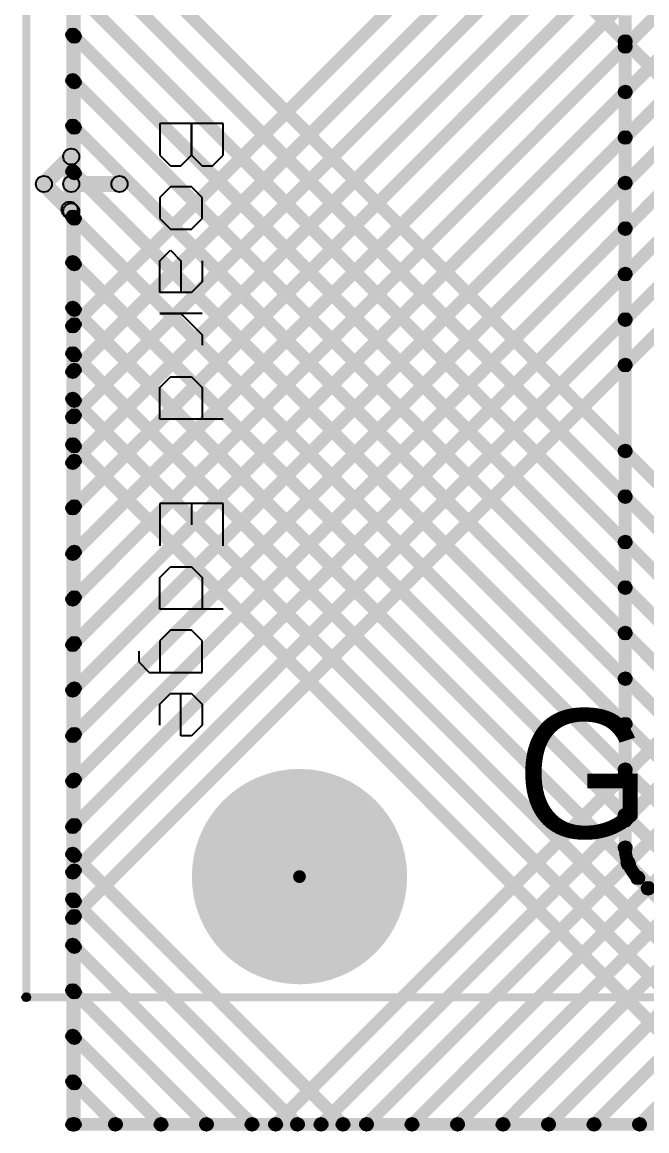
# Model space of a CAD drawing. Header units: millimetres. Extents: x 0.01 to 3.4, y 0.01 to 2.05.
# Drawn here: x 0.007 to 0.395, y 0.032 to 0.721 of the extents above; entities that cross this region are included whole.
import ezdxf

# ---------------------------------------------------------------- set-up
doc = ezdxf.new("R2010")
doc.units = ezdxf.units.MM
doc.header["$MEASUREMENT"] = 0
for name, color, linetype in [('BottomLayer', 5, 'Continuous'), ('BottomSolder', 6, 'Continuous'), ('PadHoleLayer', 156, 'Continuous'), ('TopLayer', 1, 'Continuous'), ('TopOverlay', 2, 'Continuous'), ('TopSolder', 216, 'Continuous')]:
    doc.layers.add(name, color=color, linetype=linetype)

# ---------------------------------------------------------------- blocks, each defined once
blk = doc.blocks.new('0705510040_1')
at = {"layer": 'BottomSolder'}
h = blk.add_hatch(color=6, dxfattribs=at)
edge = h.paths.add_edge_path()
edge.add_arc((0.325, -0.17008), 0.004, 0, 360)
at = {"layer": 'PadHoleLayer'}
h = blk.add_hatch(color=156, dxfattribs=at)
edge = h.paths.add_edge_path()
edge.add_arc((0.325, -0.17008), 0.06693, 0, 360)
at = {"layer": 'TopOverlay'}
for points in [[(0.4025, -0.34), (0.3975, -0.34), (0.3975, 0.114), (0.4025, 0.114)], [(-0.1005, -0.312), (-0.1105, -0.312), (-0.1105, -0.282), (-0.1005, -0.282)], [(-0.10196, -0.32546), (-0.10904, -0.33254), (-0.12604, -0.31554), (-0.11896, -0.30846)], [(-0.1055, -0.307), (-0.1055, -0.317), (-0.1225, -0.317), (-0.1225, -0.307)], [(-0.10196, -0.33254), (-0.10904, -0.32546), (-0.09304, -0.30946), (-0.08596, -0.31654)], [(-0.0885, -0.307), (-0.0885, -0.317), (-0.1055, -0.317), (-0.1055, -0.307)], [(0.4, -0.3375), (0.4, -0.3425), (-0.353, -0.3425), (-0.353, -0.3375)]]:
    blk.add_hatch(color=2, dxfattribs=at).paths.add_polyline_path(points)
h = blk.add_hatch(color=2, dxfattribs=at)
edge = h.paths.add_edge_path()
edge.add_arc((-0.1055, -0.282), 0.005, 0, 360)
h = blk.add_hatch(color=2, dxfattribs=at)
edge = h.paths.add_edge_path()
edge.add_arc((-0.1225, -0.312), 0.005, 0, 360)
h = blk.add_hatch(color=2, dxfattribs=at)
edge = h.paths.add_edge_path()
edge.add_arc((-0.1225, -0.312), 0.005, 0, 360)
h = blk.add_hatch(color=2, dxfattribs=at)
edge = h.paths.add_edge_path()
edge.add_arc((-0.1055, -0.312), 0.005, 0, 360)
h = blk.add_hatch(color=2, dxfattribs=at)
edge = h.paths.add_edge_path()
edge.add_arc((-0.1055, -0.312), 0.005, 0, 360)
h = blk.add_hatch(color=2, dxfattribs=at)
edge = h.paths.add_edge_path()
edge.add_arc((-0.1055, -0.312), 0.005, 0, 360)
h = blk.add_hatch(color=2, dxfattribs=at)
edge = h.paths.add_edge_path()
edge.add_arc((-0.0895, -0.313), 0.005, 0, 360)
h = blk.add_hatch(color=2, dxfattribs=at)
edge = h.paths.add_edge_path()
edge.add_arc((-0.0885, -0.312), 0.005, 0, 360)
h = blk.add_hatch(color=2, dxfattribs=at)
edge = h.paths.add_edge_path()
edge.add_arc((-0.1055, -0.329), 0.005, 0, 360)
h = blk.add_hatch(color=2, dxfattribs=at)
edge = h.paths.add_edge_path()
edge.add_arc((-0.1055, -0.329), 0.005, 0, 360)
h = blk.add_hatch(color=2, dxfattribs=at)
edge = h.paths.add_edge_path()
edge.add_arc((0.4, -0.34), 0.0025, 0, 360)
h = blk.add_hatch(color=2, dxfattribs=at)
edge = h.paths.add_edge_path()
edge.add_arc((0.4, -0.34), 0.0025, 0, 360)
at = {"layer": 'TopSolder'}
h = blk.add_hatch(color=216, dxfattribs=at)
edge = h.paths.add_edge_path()
edge.add_arc((0.325, -0.17008), 0.004, 0, 360)
at = {"layer": 'TopOverlay'}
for p, q in [((-0.143, -0.21752), (-0.143, -0.25688)), ((-0.12332, -0.21752), (-0.143, -0.21752)), ((-0.11676, -0.22408), (-0.12332, -0.21752)), ((0.04067, -0.21752), (0.04067, -0.25688)), ((0.11938, -0.21752), (0.09314, -0.21752)), ((0.09314, -0.21752), (0.09314, -0.25688)), ((0.15874, -0.21752), (0.15874, -0.25688)), ((-0.11676, -0.23064), (-0.11676, -0.22408)), ((-0.12332, -0.2372), (-0.11676, -0.23064)), ((-0.09708, -0.23064), (-0.10364, -0.2372)), ((-0.08396, -0.23064), (-0.09708, -0.23064)), ((-0.0774, -0.2372), (-0.08396, -0.23064)), ((-0.05773, -0.23064), (-0.04461, -0.23064)), ((-0.04461, -0.23064), (-0.03805, -0.2372)), ((-0.02493, -0.23064), (-0.02493, -0.25688)), ((-0.01837, -0.2372), (-0.01181, -0.23064)), ((-0.01181, -0.23064), (-0.00525, -0.23064)), ((0.01443, -0.2372), (0.02099, -0.23064)), ((0.02099, -0.23064), (0.04067, -0.23064)), ((0.1325, -0.2372), (0.13906, -0.23064)), ((0.13906, -0.23064), (0.15874, -0.23064)), ((0.17842, -0.23064), (0.17186, -0.2372)), ((0.1981, -0.23064), (0.17842, -0.23064)), ((0.1981, -0.26344), (0.1981, -0.23064)), ((0.21122, -0.2372), (0.21778, -0.23064)), ((0.21778, -0.23064), (0.2309, -0.23064)), ((0.2309, -0.23064), (0.23745, -0.2372)), ((-0.12332, -0.2372), (-0.143, -0.2372)), ((-0.143, -0.2372), (-0.12332, -0.2372)), ((-0.11676, -0.24376), (-0.12332, -0.2372)), ((-0.10364, -0.2372), (-0.10364, -0.25032)), ((-0.0774, -0.25032), (-0.0774, -0.2372)), ((-0.03805, -0.2372), (-0.03805, -0.25688)), ((-0.02493, -0.24376), (-0.01837, -0.2372)), ((0.01443, -0.25032), (0.01443, -0.2372)), ((0.09314, -0.2372), (0.10626, -0.2372)), ((0.1325, -0.25032), (0.1325, -0.2372)), ((0.17186, -0.2372), (0.17186, -0.25032)), ((0.21122, -0.25032), (0.21122, -0.2372)), ((0.23745, -0.2372), (0.23745, -0.24376)), ((-0.11676, -0.25032), (-0.11676, -0.24376)), ((-0.06429, -0.25032), (-0.05773, -0.24376)), ((-0.05773, -0.24376), (-0.03805, -0.24376)), ((-0.02493, -0.25688), (-0.02493, -0.24376)), ((0.23745, -0.24376), (0.21122, -0.24376)), ((-0.12332, -0.25688), (-0.11676, -0.25032)), ((-0.10364, -0.25032), (-0.09708, -0.25688)), ((-0.08396, -0.25688), (-0.0774, -0.25032)), ((-0.05773, -0.25688), (-0.06429, -0.25032)), ((0.02099, -0.25688), (0.01443, -0.25032)), ((0.13906, -0.25688), (0.1325, -0.25032)), ((0.17186, -0.25032), (0.17842, -0.25688)), ((0.21778, -0.25688), (0.21122, -0.25032)), ((-0.143, -0.25688), (-0.12332, -0.25688)), ((-0.09708, -0.25688), (-0.08396, -0.25688)), ((-0.03805, -0.25688), (-0.05773, -0.25688)), ((0.04067, -0.25688), (0.02099, -0.25688)), ((0.09314, -0.25688), (0.11938, -0.25688)), ((0.15874, -0.25688), (0.13906, -0.25688)), ((0.17842, -0.25688), (0.1981, -0.25688)), ((0.2309, -0.25688), (0.21778, -0.25688)), ((0.19154, -0.27), (0.1981, -0.26344)), ((0.18498, -0.27), (0.19154, -0.27))]:
    blk.add_line(p, q, dxfattribs=at)
for centre, radius in [((-0.1055, -0.282), 0.005), ((-0.1225, -0.312), 0.005), ((-0.1225, -0.312), 0.005), ((-0.1055, -0.312), 0.005), ((-0.1055, -0.312), 0.005), ((-0.1055, -0.312), 0.005), ((-0.0895, -0.313), 0.005), ((-0.0885, -0.312), 0.005), ((-0.1055, -0.329), 0.005), ((-0.1055, -0.329), 0.005), ((0.4, -0.34), 0.0025), ((0.4, -0.34), 0.0025)]:
    blk.add_circle(centre, radius, dxfattribs=at)

msp = doc.modelspace()

# ---------------------------------------------------------------- hatches: boundary and pattern name
at = {"layer": 'BottomLayer'}
for points in [[(0.043, 0.036), (0.035, 0.036), (0.035, 1.965), (0.043, 1.965)], [(0.04183, 0.47372), (0.03617, 0.47938), (0.61962, 1.06283), (0.62528, 1.05717)], [(0.04183, 0.41716), (0.03617, 0.42281), (0.67619, 1.06283), (0.68184, 1.05717)], [(0.04183, 0.44544), (0.03617, 0.4511), (0.6479, 1.06283), (0.65356, 1.05717)], [(0.04183, 0.38887), (0.03617, 0.39453), (0.70447, 1.06283), (0.71013, 1.05717)], [(0.03617, 1.04872), (0.04183, 1.05438), (0.47195, 0.62426), (0.46629, 0.6186)], [(0.04183, 0.53029), (0.03617, 0.53595), (0.53368, 1.03346), (0.53934, 1.0278)], [(0.04183, 0.50201), (0.03617, 0.50767), (0.56196, 1.03346), (0.56762, 1.0278)], [(0.04183, 0.36059), (0.03617, 0.36624), (0.70206, 1.03213), (0.70771, 1.02647)], [(0.03617, 0.79416), (0.04183, 0.79982), (0.47449, 0.36716), (0.46883, 0.36151)], [(0.04183, 0.3323), (0.03617, 0.33796), (0.47603, 0.77781), (0.48168, 0.77216)], [(0.03617, 0.76588), (0.04183, 0.77154), (0.46865, 0.34472), (0.46299, 0.33906)], [(0.03617, 0.7376), (0.04183, 0.74325), (0.47888, 0.3062), (0.47322, 0.30054)], [(0.04183, 0.30402), (0.03617, 0.30968), (0.4633, 0.7368), (0.46896, 0.73115)], [(0.04183, 0.27573), (0.03617, 0.28139), (0.47041, 0.71563), (0.47607, 0.70997)], [(0.03617, 0.70931), (0.04183, 0.71497), (0.45862, 0.29818), (0.45296, 0.29252)], [(0.04183, 0.24745), (0.03617, 0.25311), (0.48368, 0.70061), (0.48933, 0.69496)], [(0.03617, 0.68103), (0.04183, 0.68668), (0.45862, 0.2699), (0.45296, 0.26424)], [(0.03617, 0.65274), (0.04183, 0.6584), (0.45862, 0.24161), (0.45296, 0.23595)], [(0.04183, 0.21917), (0.03617, 0.22482), (0.46384, 0.65249), (0.4695, 0.64684)], [(0.03617, 0.62446), (0.04183, 0.63011), (0.45862, 0.21333), (0.45296, 0.20767)], [(0.04183, 0.19088), (0.03617, 0.19654), (0.46567, 0.62604), (0.47133, 0.62038)], [(0.04183, 0.1626), (0.03617, 0.16825), (0.4759, 0.60799), (0.48156, 0.60233)], [(0.03617, 0.59617), (0.04183, 0.60183), (0.45862, 0.18504), (0.45296, 0.17939)], [(0.03617, 0.56789), (0.04183, 0.57355), (0.55134, 0.06404), (0.54568, 0.05838)], [(0.03617, 0.53961), (0.04183, 0.54526), (0.54826, 0.03883), (0.54261, 0.03317)], [(0.03617, 0.51132), (0.04183, 0.51698), (0.51998, 0.03883), (0.51432, 0.03317)], [(0.03617, 0.48304), (0.04183, 0.48869), (0.49169, 0.03883), (0.48604, 0.03317)], [(0.03617, 0.45475), (0.04183, 0.46041), (0.46341, 0.03883), (0.45775, 0.03317)], [(0.16696, 0.03317), (0.1613, 0.03883), (0.46301, 0.34053), (0.46867, 0.33488)], [(0.19525, 0.03317), (0.18959, 0.03883), (0.45296, 0.3022), (0.45862, 0.29654)], [(0.22353, 0.03317), (0.21787, 0.03883), (0.45296, 0.27391), (0.45862, 0.26826)], [(0.25181, 0.03317), (0.24616, 0.03883), (0.45296, 0.24563), (0.45862, 0.23997)], [(0.2801, 0.03317), (0.27444, 0.03883), (0.45296, 0.21735), (0.45862, 0.21169)], [(0.03617, 0.20019), (0.04183, 0.20585), (0.20885, 0.03883), (0.20319, 0.03317)], [(0.30838, 0.03317), (0.30273, 0.03883), (0.45296, 0.18906), (0.45862, 0.1834)], [(0.33667, 0.03317), (0.33101, 0.03883), (0.47164, 0.17946), (0.4773, 0.1738)], [(0.03617, 0.17191), (0.04183, 0.17757), (0.18057, 0.03883), (0.17491, 0.03317)], [(0.36495, 0.03317), (0.35929, 0.03883), (0.48621, 0.16574), (0.49186, 0.16008)], [(0.03617, 0.14363), (0.04183, 0.14928), (0.15228, 0.03883), (0.14662, 0.03317)], [(0.39324, 0.03317), (0.38758, 0.03883), (0.4983, 0.14955), (0.50395, 0.14389)], [(0.03617, 0.11534), (0.04183, 0.121), (0.124, 0.03883), (0.11834, 0.03317)], [(0.03617, 0.08706), (0.04183, 0.09271), (0.09571, 0.03883), (0.09006, 0.03317)], [(0.03617, 0.05877), (0.04183, 0.06443), (0.06743, 0.03883), (0.06177, 0.03317)], [(0.039, 0.032), (0.039, 0.04), (0.5569, 0.04), (0.5569, 0.032)]]:
    msp.add_hatch(color=5, dxfattribs=at).paths.add_polyline_path(points)
h = msp.add_hatch(color=5, dxfattribs=at)
edge = h.paths.add_edge_path()
edge.add_arc((0.039, 0.71214), 0.004, 0, 360)
h = msp.add_hatch(color=5, dxfattribs=at)
edge = h.paths.add_edge_path()
edge.add_arc((0.039, 0.68386), 0.004, 0, 360)
h = msp.add_hatch(color=5, dxfattribs=at)
edge = h.paths.add_edge_path()
edge.add_arc((0.039, 0.65557), 0.004, 0, 360)
h = msp.add_hatch(color=5, dxfattribs=at)
edge = h.paths.add_edge_path()
edge.add_arc((0.039, 0.62729), 0.004, 0, 360)
h = msp.add_hatch(color=5, dxfattribs=at)
edge = h.paths.add_edge_path()
edge.add_arc((0.039, 0.599), 0.004, 0, 360)
h = msp.add_hatch(color=5, dxfattribs=at)
edge = h.paths.add_edge_path()
edge.add_arc((0.039, 0.57072), 0.004, 0, 360)
h = msp.add_hatch(color=5, dxfattribs=at)
edge = h.paths.add_edge_path()
edge.add_arc((0.039, 0.54243), 0.004, 0, 360)
h = msp.add_hatch(color=5, dxfattribs=at)
edge = h.paths.add_edge_path()
edge.add_arc((0.039, 0.53312), 0.004, 0, 360)
h = msp.add_hatch(color=5, dxfattribs=at)
edge = h.paths.add_edge_path()
edge.add_arc((0.039, 0.51415), 0.004, 0, 360)
h = msp.add_hatch(color=5, dxfattribs=at)
edge = h.paths.add_edge_path()
edge.add_arc((0.039, 0.50484), 0.004, 0, 360)
h = msp.add_hatch(color=5, dxfattribs=at)
edge = h.paths.add_edge_path()
edge.add_arc((0.039, 0.48587), 0.004, 0, 360)
h = msp.add_hatch(color=5, dxfattribs=at)
edge = h.paths.add_edge_path()
edge.add_arc((0.039, 0.47655), 0.004, 0, 360)
h = msp.add_hatch(color=5, dxfattribs=at)
edge = h.paths.add_edge_path()
edge.add_arc((0.039, 0.45758), 0.004, 0, 360)
h = msp.add_hatch(color=5, dxfattribs=at)
edge = h.paths.add_edge_path()
edge.add_arc((0.039, 0.44827), 0.004, 0, 360)
h = msp.add_hatch(color=5, dxfattribs=at)
edge = h.paths.add_edge_path()
edge.add_arc((0.039, 0.41998), 0.004, 0, 360)
h = msp.add_hatch(color=5, dxfattribs=at)
edge = h.paths.add_edge_path()
edge.add_arc((0.039, 0.3917), 0.004, 0, 360)
h = msp.add_hatch(color=5, dxfattribs=at)
edge = h.paths.add_edge_path()
edge.add_arc((0.039, 0.36342), 0.004, 0, 360)
h = msp.add_hatch(color=5, dxfattribs=at)
edge = h.paths.add_edge_path()
edge.add_arc((0.039, 0.33513), 0.004, 0, 360)
h = msp.add_hatch(color=5, dxfattribs=at)
edge = h.paths.add_edge_path()
edge.add_arc((0.039, 0.30685), 0.004, 0, 360)
h = msp.add_hatch(color=5, dxfattribs=at)
edge = h.paths.add_edge_path()
edge.add_arc((0.039, 0.27856), 0.004, 0, 360)
h = msp.add_hatch(color=5, dxfattribs=at)
edge = h.paths.add_edge_path()
edge.add_arc((0.039, 0.25028), 0.004, 0, 360)
h = msp.add_hatch(color=5, dxfattribs=at)
edge = h.paths.add_edge_path()
edge.add_arc((0.039, 0.22199), 0.004, 0, 360)
h = msp.add_hatch(color=5, dxfattribs=at)
edge = h.paths.add_edge_path()
edge.add_arc((0.039, 0.20302), 0.004, 0, 360)
h = msp.add_hatch(color=5, dxfattribs=at)
edge = h.paths.add_edge_path()
edge.add_arc((0.039, 0.19371), 0.004, 0, 360)
h = msp.add_hatch(color=5, dxfattribs=at)
edge = h.paths.add_edge_path()
edge.add_arc((0.039, 0.17474), 0.004, 0, 360)
h = msp.add_hatch(color=5, dxfattribs=at)
edge = h.paths.add_edge_path()
edge.add_arc((0.039, 0.16543), 0.004, 0, 360)
h = msp.add_hatch(color=5, dxfattribs=at)
edge = h.paths.add_edge_path()
edge.add_arc((0.039, 0.14645), 0.004, 0, 360)
h = msp.add_hatch(color=5, dxfattribs=at)
edge = h.paths.add_edge_path()
edge.add_arc((0.039, 0.11817), 0.004, 0, 360)
h = msp.add_hatch(color=5, dxfattribs=at)
edge = h.paths.add_edge_path()
edge.add_arc((0.039, 0.08988), 0.004, 0, 360)
h = msp.add_hatch(color=5, dxfattribs=at)
edge = h.paths.add_edge_path()
edge.add_arc((0.039, 0.0616), 0.004, 0, 360)
h = msp.add_hatch(color=5, dxfattribs=at)
edge = h.paths.add_edge_path()
edge.add_arc((0.039, 0.036), 0.004, 0, 360)
h = msp.add_hatch(color=5, dxfattribs=at)
edge = h.paths.add_edge_path()
edge.add_arc((0.039, 0.036), 0.004, 0, 360)
h = msp.add_hatch(color=5, dxfattribs=at)
edge = h.paths.add_edge_path()
edge.add_arc((0.0646, 0.036), 0.004, 0, 360)
h = msp.add_hatch(color=5, dxfattribs=at)
edge = h.paths.add_edge_path()
edge.add_arc((0.09288, 0.036), 0.004, 0, 360)
h = msp.add_hatch(color=5, dxfattribs=at)
edge = h.paths.add_edge_path()
edge.add_arc((0.12117, 0.036), 0.004, 0, 360)
h = msp.add_hatch(color=5, dxfattribs=at)
edge = h.paths.add_edge_path()
edge.add_arc((0.14945, 0.036), 0.004, 0, 360)
h = msp.add_hatch(color=5, dxfattribs=at)
edge = h.paths.add_edge_path()
edge.add_arc((0.16413, 0.036), 0.004, 0, 360)
h = msp.add_hatch(color=5, dxfattribs=at)
edge = h.paths.add_edge_path()
edge.add_arc((0.17774, 0.036), 0.004, 0, 360)
h = msp.add_hatch(color=5, dxfattribs=at)
edge = h.paths.add_edge_path()
edge.add_arc((0.19242, 0.036), 0.004, 0, 360)
h = msp.add_hatch(color=5, dxfattribs=at)
edge = h.paths.add_edge_path()
edge.add_arc((0.20602, 0.036), 0.004, 0, 360)
h = msp.add_hatch(color=5, dxfattribs=at)
edge = h.paths.add_edge_path()
edge.add_arc((0.2207, 0.036), 0.004, 0, 360)
h = msp.add_hatch(color=5, dxfattribs=at)
edge = h.paths.add_edge_path()
edge.add_arc((0.24899, 0.036), 0.004, 0, 360)
h = msp.add_hatch(color=5, dxfattribs=at)
edge = h.paths.add_edge_path()
edge.add_arc((0.27727, 0.036), 0.004, 0, 360)
h = msp.add_hatch(color=5, dxfattribs=at)
edge = h.paths.add_edge_path()
edge.add_arc((0.30555, 0.036), 0.004, 0, 360)
h = msp.add_hatch(color=5, dxfattribs=at)
edge = h.paths.add_edge_path()
edge.add_arc((0.33384, 0.036), 0.004, 0, 360)
h = msp.add_hatch(color=5, dxfattribs=at)
edge = h.paths.add_edge_path()
edge.add_arc((0.36212, 0.036), 0.004, 0, 360)
h = msp.add_hatch(color=5, dxfattribs=at)
edge = h.paths.add_edge_path()
edge.add_arc((0.39041, 0.036), 0.004, 0, 360)
at = {"layer": 'TopLayer'}
for points in [[(0.04198, 0.036), (0.03398, 0.036), (0.03398, 1.968), (0.04198, 1.968)], [(0.04081, 0.44442), (0.03515, 0.45008), (0.70675, 1.12168), (0.71241, 1.11602)], [(0.04081, 0.47271), (0.03515, 0.47836), (0.67847, 1.12168), (0.68413, 1.11602)], [(0.04081, 0.41614), (0.03515, 0.4218), (0.70038, 1.08702), (0.70603, 1.08136)], [(0.03515, 1.04974), (0.04081, 1.0554), (0.38433, 0.71188), (0.37867, 0.70622)], [(0.04081, 0.52928), (0.03515, 0.53493), (0.53368, 1.03346), (0.53934, 1.0278)], [(0.04081, 0.50099), (0.03515, 0.50665), (0.56196, 1.03346), (0.56762, 1.0278)], [(0.03515, 0.79518), (0.04081, 0.80084), (0.38433, 0.45732), (0.37867, 0.45166)], [(0.03515, 0.7669), (0.04081, 0.77255), (0.38433, 0.42904), (0.37867, 0.42338)], [(0.03515, 0.73861), (0.04081, 0.74427), (0.38433, 0.40075), (0.37867, 0.3951)], [(0.04081, 0.38785), (0.03515, 0.39351), (0.38127, 0.73963), (0.38693, 0.73397)], [(0.3855, 0.208), (0.3775, 0.208), (0.3775, 0.72536), (0.3855, 0.72536)], [(0.03515, 0.71033), (0.04081, 0.71599), (0.38433, 0.37247), (0.37867, 0.36681)], [(0.04081, 0.35957), (0.03515, 0.36523), (0.37867, 0.70874), (0.38433, 0.70309)], [(0.03515, 0.68204), (0.04081, 0.6877), (0.38433, 0.34418), (0.37867, 0.33853)], [(0.04081, 0.33129), (0.03515, 0.33694), (0.37867, 0.68046), (0.38433, 0.6748)], [(0.03515, 0.65376), (0.04081, 0.65942), (0.38433, 0.3159), (0.37867, 0.31024)], [(0.04081, 0.303), (0.03515, 0.30866), (0.37867, 0.65218), (0.38433, 0.64652)], [(0.03515, 0.62548), (0.04081, 0.63113), (0.38433, 0.28761), (0.37867, 0.28196)], [(0.04081, 0.27472), (0.03515, 0.28037), (0.37867, 0.62389), (0.38433, 0.61823)], [(0.03515, 0.59719), (0.04081, 0.60285), (0.38433, 0.25933), (0.37867, 0.25367)], [(0.04081, 0.24643), (0.03515, 0.25209), (0.37867, 0.59561), (0.38433, 0.58995)], [(0.03515, 0.56891), (0.04081, 0.57456), (0.38433, 0.23105), (0.37867, 0.22539)], [(0.04081, 0.21815), (0.03515, 0.2238), (0.37867, 0.56732), (0.38433, 0.56167)], [(0.03515, 0.54062), (0.04081, 0.54628), (0.38631, 0.20078), (0.38065, 0.19513)], [(0.04081, 0.18986), (0.03515, 0.19552), (0.37867, 0.53904), (0.38433, 0.53338)], [(0.03515, 0.51234), (0.04081, 0.518), (0.51998, 0.03883), (0.51432, 0.03317)], [(0.04081, 0.16158), (0.03515, 0.16724), (0.37867, 0.51075), (0.38433, 0.5051)], [(0.03515, 0.48405), (0.04081, 0.48971), (0.49169, 0.03883), (0.48604, 0.03317)], [(0.03515, 0.45577), (0.04081, 0.46143), (0.46341, 0.03883), (0.45775, 0.03317)], [(0.16696, 0.03317), (0.1613, 0.03883), (0.37867, 0.2562), (0.38433, 0.25054)], [(0.19525, 0.03317), (0.18959, 0.03883), (0.37867, 0.22791), (0.38433, 0.22225)], [(0.03515, 0.20121), (0.04081, 0.20687), (0.20885, 0.03883), (0.20319, 0.03317)], [(0.22353, 0.03317), (0.21787, 0.03883), (0.38042, 0.20137), (0.38607, 0.19571)], [(0.38647, 0.1864), (0.39212, 0.19206), (0.42206, 0.16212), (0.4164, 0.15647)], [(0.25181, 0.03317), (0.24616, 0.03883), (0.39293, 0.1856), (0.39858, 0.17994)], [(0.03515, 0.17293), (0.04081, 0.17858), (0.18057, 0.03883), (0.17491, 0.03317)], [(0.2801, 0.03317), (0.27444, 0.03883), (0.40707, 0.17146), (0.41273, 0.1658)], [(0.30838, 0.03317), (0.30273, 0.03883), (0.42183, 0.15793), (0.42749, 0.15228)], [(0.33667, 0.03317), (0.33101, 0.03883), (0.44651, 0.15433), (0.45217, 0.14867)], [(0.36495, 0.03317), (0.35929, 0.03883), (0.47479, 0.15433), (0.48045, 0.14867)], [(0.39324, 0.03317), (0.38758, 0.03883), (0.50308, 0.15433), (0.50874, 0.14867)], [(0.03515, 0.14464), (0.04081, 0.1503), (0.15228, 0.03883), (0.14662, 0.03317)], [(0.03515, 0.11636), (0.04081, 0.12202), (0.124, 0.03883), (0.11834, 0.03317)], [(0.03515, 0.08807), (0.04081, 0.09373), (0.09571, 0.03883), (0.09006, 0.03317)], [(0.03515, 0.05979), (0.04081, 0.06545), (0.06743, 0.03883), (0.06177, 0.03317)], [(0.03798, 0.032), (0.03798, 0.04), (0.5569, 0.04), (0.5569, 0.032)]]:
    msp.add_hatch(color=1, dxfattribs=at).paths.add_polyline_path(points)
h = msp.add_hatch(color=1, dxfattribs=at)
edge = h.paths.add_edge_path()
edge.add_arc((0.03798, 0.71316), 0.004, 0, 360)
h = msp.add_hatch(color=1, dxfattribs=at)
edge = h.paths.add_edge_path()
edge.add_arc((0.3815, 0.70905), 0.004, 0, 360)
h = msp.add_hatch(color=1, dxfattribs=at)
edge = h.paths.add_edge_path()
edge.add_arc((0.3815, 0.70592), 0.004, 0, 360)
h = msp.add_hatch(color=1, dxfattribs=at)
edge = h.paths.add_edge_path()
edge.add_arc((0.03798, 0.68487), 0.004, 0, 360)
h = msp.add_hatch(color=1, dxfattribs=at)
edge = h.paths.add_edge_path()
edge.add_arc((0.3815, 0.67763), 0.004, 0, 360)
h = msp.add_hatch(color=1, dxfattribs=at)
edge = h.paths.add_edge_path()
edge.add_arc((0.03798, 0.65659), 0.004, 0, 360)
h = msp.add_hatch(color=1, dxfattribs=at)
edge = h.paths.add_edge_path()
edge.add_arc((0.3815, 0.64935), 0.004, 0, 360)
h = msp.add_hatch(color=1, dxfattribs=at)
edge = h.paths.add_edge_path()
edge.add_arc((0.03798, 0.6283), 0.004, 0, 360)
h = msp.add_hatch(color=1, dxfattribs=at)
edge = h.paths.add_edge_path()
edge.add_arc((0.3815, 0.62106), 0.004, 0, 360)
h = msp.add_hatch(color=1, dxfattribs=at)
edge = h.paths.add_edge_path()
edge.add_arc((0.03798, 0.60002), 0.004, 0, 360)
h = msp.add_hatch(color=1, dxfattribs=at)
edge = h.paths.add_edge_path()
edge.add_arc((0.3815, 0.59278), 0.004, 0, 360)
h = msp.add_hatch(color=1, dxfattribs=at)
edge = h.paths.add_edge_path()
edge.add_arc((0.03798, 0.57174), 0.004, 0, 360)
h = msp.add_hatch(color=1, dxfattribs=at)
edge = h.paths.add_edge_path()
edge.add_arc((0.3815, 0.56449), 0.004, 0, 360)
h = msp.add_hatch(color=1, dxfattribs=at)
edge = h.paths.add_edge_path()
edge.add_arc((0.03798, 0.54345), 0.004, 0, 360)
h = msp.add_hatch(color=1, dxfattribs=at)
edge = h.paths.add_edge_path()
edge.add_arc((0.3815, 0.53621), 0.004, 0, 360)
h = msp.add_hatch(color=1, dxfattribs=at)
edge = h.paths.add_edge_path()
edge.add_arc((0.03798, 0.5321), 0.004, 0, 360)
h = msp.add_hatch(color=1, dxfattribs=at)
edge = h.paths.add_edge_path()
edge.add_arc((0.03798, 0.51517), 0.004, 0, 360)
h = msp.add_hatch(color=1, dxfattribs=at)
edge = h.paths.add_edge_path()
edge.add_arc((0.3815, 0.50793), 0.004, 0, 360)
h = msp.add_hatch(color=1, dxfattribs=at)
edge = h.paths.add_edge_path()
edge.add_arc((0.03798, 0.50382), 0.004, 0, 360)
h = msp.add_hatch(color=1, dxfattribs=at)
edge = h.paths.add_edge_path()
edge.add_arc((0.03798, 0.48688), 0.004, 0, 360)
h = msp.add_hatch(color=1, dxfattribs=at)
edge = h.paths.add_edge_path()
edge.add_arc((0.03798, 0.47554), 0.004, 0, 360)
h = msp.add_hatch(color=1, dxfattribs=at)
edge = h.paths.add_edge_path()
edge.add_arc((0.03798, 0.4586), 0.004, 0, 360)
h = msp.add_hatch(color=1, dxfattribs=at)
edge = h.paths.add_edge_path()
edge.add_arc((0.3815, 0.45449), 0.004, 0, 360)
h = msp.add_hatch(color=1, dxfattribs=at)
edge = h.paths.add_edge_path()
edge.add_arc((0.03798, 0.44725), 0.004, 0, 360)
h = msp.add_hatch(color=1, dxfattribs=at)
edge = h.paths.add_edge_path()
edge.add_arc((0.3815, 0.42621), 0.004, 0, 360)
h = msp.add_hatch(color=1, dxfattribs=at)
edge = h.paths.add_edge_path()
edge.add_arc((0.03798, 0.41897), 0.004, 0, 360)
h = msp.add_hatch(color=1, dxfattribs=at)
edge = h.paths.add_edge_path()
edge.add_arc((0.3815, 0.39792), 0.004, 0, 360)
h = msp.add_hatch(color=1, dxfattribs=at)
edge = h.paths.add_edge_path()
edge.add_arc((0.03798, 0.39068), 0.004, 0, 360)
h = msp.add_hatch(color=1, dxfattribs=at)
edge = h.paths.add_edge_path()
edge.add_arc((0.3815, 0.36964), 0.004, 0, 360)
h = msp.add_hatch(color=1, dxfattribs=at)
edge = h.paths.add_edge_path()
edge.add_arc((0.03798, 0.3624), 0.004, 0, 360)
h = msp.add_hatch(color=1, dxfattribs=at)
edge = h.paths.add_edge_path()
edge.add_arc((0.3815, 0.34135), 0.004, 0, 360)
h = msp.add_hatch(color=1, dxfattribs=at)
edge = h.paths.add_edge_path()
edge.add_arc((0.03798, 0.33411), 0.004, 0, 360)
h = msp.add_hatch(color=1, dxfattribs=at)
edge = h.paths.add_edge_path()
edge.add_arc((0.3815, 0.31307), 0.004, 0, 360)
h = msp.add_hatch(color=1, dxfattribs=at)
edge = h.paths.add_edge_path()
edge.add_arc((0.03798, 0.30583), 0.004, 0, 360)
h = msp.add_hatch(color=1, dxfattribs=at)
edge = h.paths.add_edge_path()
edge.add_arc((0.3815, 0.28479), 0.004, 0, 360)
h = msp.add_hatch(color=1, dxfattribs=at)
edge = h.paths.add_edge_path()
edge.add_arc((0.03798, 0.27755), 0.004, 0, 360)
h = msp.add_hatch(color=1, dxfattribs=at)
edge = h.paths.add_edge_path()
edge.add_arc((0.3815, 0.2565), 0.004, 0, 360)
h = msp.add_hatch(color=1, dxfattribs=at)
edge = h.paths.add_edge_path()
edge.add_arc((0.3815, 0.25337), 0.004, 0, 360)
h = msp.add_hatch(color=1, dxfattribs=at)
edge = h.paths.add_edge_path()
edge.add_arc((0.03798, 0.24926), 0.004, 0, 360)
h = msp.add_hatch(color=1, dxfattribs=at)
edge = h.paths.add_edge_path()
edge.add_arc((0.3815, 0.22822), 0.004, 0, 360)
h = msp.add_hatch(color=1, dxfattribs=at)
edge = h.paths.add_edge_path()
edge.add_arc((0.3815, 0.22508), 0.004, 0, 360)
h = msp.add_hatch(color=1, dxfattribs=at)
edge = h.paths.add_edge_path()
edge.add_arc((0.03798, 0.22098), 0.004, 0, 360)
h = msp.add_hatch(color=1, dxfattribs=at)
edge = h.paths.add_edge_path()
edge.add_arc((0.03798, 0.20404), 0.004, 0, 360)
h = msp.add_hatch(color=1, dxfattribs=at)
edge = h.paths.add_edge_path()
edge.add_arc((0.3815, 0.208), 0.004, 0, 360)
h = msp.add_hatch(color=1, dxfattribs=at)
edge = h.paths.add_edge_path()
edge.add_arc((0.3815, 0.208), 0.004, 0, 360)
h = msp.add_hatch(color=1, dxfattribs=at)
edge = h.paths.add_edge_path()
edge.add_arc((0.3815, 0.208), 0.004, 0, 360)
h = msp.add_hatch(color=1, dxfattribs=at)
edge = h.paths.add_edge_path()
edge.add_arc((0.38324, 0.19854), 0.004, 0, 360)
h = msp.add_hatch(color=1, dxfattribs=at)
edge = h.paths.add_edge_path()
edge.add_arc((0.38348, 0.19796), 0.004, 0, 360)
h = msp.add_hatch(color=1, dxfattribs=at)
edge = h.paths.add_edge_path()
edge.add_arc((0.03798, 0.19269), 0.004, 0, 360)
h = msp.add_hatch(color=1, dxfattribs=at)
edge = h.paths.add_edge_path()
edge.add_arc((0.38926, 0.18926), 0.004, 0, 360)
h = msp.add_hatch(color=1, dxfattribs=at)
edge = h.paths.add_edge_path()
edge.add_arc((0.3893, 0.18923), 0.004, 0, 360)
h = msp.add_hatch(color=1, dxfattribs=at)
edge = h.paths.add_edge_path()
edge.add_arc((0.3893, 0.18923), 0.004, 0, 360)
h = msp.add_hatch(color=1, dxfattribs=at)
edge = h.paths.add_edge_path()
edge.add_arc((0.39575, 0.18277), 0.004, 0, 360)
h = msp.add_hatch(color=1, dxfattribs=at)
edge = h.paths.add_edge_path()
edge.add_arc((0.03798, 0.17576), 0.004, 0, 360)
h = msp.add_hatch(color=1, dxfattribs=at)
edge = h.paths.add_edge_path()
edge.add_arc((0.03798, 0.16441), 0.004, 0, 360)
h = msp.add_hatch(color=1, dxfattribs=at)
edge = h.paths.add_edge_path()
edge.add_arc((0.03798, 0.14747), 0.004, 0, 360)
h = msp.add_hatch(color=1, dxfattribs=at)
edge = h.paths.add_edge_path()
edge.add_arc((0.03798, 0.11919), 0.004, 0, 360)
h = msp.add_hatch(color=1, dxfattribs=at)
edge = h.paths.add_edge_path()
edge.add_arc((0.03798, 0.0909), 0.004, 0, 360)
h = msp.add_hatch(color=1, dxfattribs=at)
edge = h.paths.add_edge_path()
edge.add_arc((0.03798, 0.06262), 0.004, 0, 360)
h = msp.add_hatch(color=1, dxfattribs=at)
edge = h.paths.add_edge_path()
edge.add_arc((0.03798, 0.036), 0.004, 0, 360)
h = msp.add_hatch(color=1, dxfattribs=at)
edge = h.paths.add_edge_path()
edge.add_arc((0.03798, 0.036), 0.004, 0, 360)
h = msp.add_hatch(color=1, dxfattribs=at)
edge = h.paths.add_edge_path()
edge.add_arc((0.0646, 0.036), 0.004, 0, 360)
h = msp.add_hatch(color=1, dxfattribs=at)
edge = h.paths.add_edge_path()
edge.add_arc((0.09288, 0.036), 0.004, 0, 360)
h = msp.add_hatch(color=1, dxfattribs=at)
edge = h.paths.add_edge_path()
edge.add_arc((0.12117, 0.036), 0.004, 0, 360)
h = msp.add_hatch(color=1, dxfattribs=at)
edge = h.paths.add_edge_path()
edge.add_arc((0.14945, 0.036), 0.004, 0, 360)
h = msp.add_hatch(color=1, dxfattribs=at)
edge = h.paths.add_edge_path()
edge.add_arc((0.16413, 0.036), 0.004, 0, 360)
h = msp.add_hatch(color=1, dxfattribs=at)
edge = h.paths.add_edge_path()
edge.add_arc((0.17774, 0.036), 0.004, 0, 360)
h = msp.add_hatch(color=1, dxfattribs=at)
edge = h.paths.add_edge_path()
edge.add_arc((0.19242, 0.036), 0.004, 0, 360)
h = msp.add_hatch(color=1, dxfattribs=at)
edge = h.paths.add_edge_path()
edge.add_arc((0.20602, 0.036), 0.004, 0, 360)
h = msp.add_hatch(color=1, dxfattribs=at)
edge = h.paths.add_edge_path()
edge.add_arc((0.2207, 0.036), 0.004, 0, 360)
h = msp.add_hatch(color=1, dxfattribs=at)
edge = h.paths.add_edge_path()
edge.add_arc((0.24899, 0.036), 0.004, 0, 360)
h = msp.add_hatch(color=1, dxfattribs=at)
edge = h.paths.add_edge_path()
edge.add_arc((0.27727, 0.036), 0.004, 0, 360)
h = msp.add_hatch(color=1, dxfattribs=at)
edge = h.paths.add_edge_path()
edge.add_arc((0.30555, 0.036), 0.004, 0, 360)
h = msp.add_hatch(color=1, dxfattribs=at)
edge = h.paths.add_edge_path()
edge.add_arc((0.33384, 0.036), 0.004, 0, 360)
h = msp.add_hatch(color=1, dxfattribs=at)
edge = h.paths.add_edge_path()
edge.add_arc((0.36212, 0.036), 0.004, 0, 360)
h = msp.add_hatch(color=1, dxfattribs=at)
edge = h.paths.add_edge_path()
edge.add_arc((0.39041, 0.036), 0.004, 0, 360)

# ---------------------------------------------------------------- linework, layer by layer
at = {"layer": 'BottomLayer'}
for centre in [(0.039, 0.71214), (0.039, 0.68386), (0.039, 0.65557), (0.039, 0.62729), (0.039, 0.599), (0.039, 0.57072), (0.039, 0.54243), (0.039, 0.53312), (0.039, 0.51415), (0.039, 0.50484), (0.039, 0.48587), (0.039, 0.47655), (0.039, 0.45758), (0.039, 0.44827), (0.039, 0.41998), (0.039, 0.3917), (0.039, 0.36342), (0.039, 0.33513), (0.039, 0.30685), (0.039, 0.27856), (0.039, 0.25028), (0.039, 0.22199), (0.039, 0.20302), (0.039, 0.19371), (0.039, 0.17474), (0.039, 0.16543), (0.039, 0.14645), (0.039, 0.11817), (0.039, 0.08988), (0.039, 0.0616), (0.039, 0.036), (0.039, 0.036), (0.0646, 0.036), (0.09288, 0.036), (0.12117, 0.036), (0.14945, 0.036), (0.16413, 0.036), (0.17774, 0.036), (0.19242, 0.036), (0.20602, 0.036), (0.2207, 0.036), (0.24899, 0.036), (0.27727, 0.036), (0.30555, 0.036), (0.33384, 0.036), (0.36212, 0.036), (0.39041, 0.036)]:
    msp.add_circle(centre, 0.004, dxfattribs=at)
at = {"layer": 'TopLayer', "const_width": 0.008}
for points in [[(0.3893, 0.18923, -0.199375), (0.3815, 0.208)], [(0.38926, 0.18926, -0.198912), (0.3815, 0.208)]]:
    msp.add_lwpolyline(points, format="xyb", dxfattribs=at)
at = {"layer": 'TopLayer'}
for centre in [(0.03798, 0.71316), (0.3815, 0.70905), (0.3815, 0.70592), (0.03798, 0.68487), (0.3815, 0.67763), (0.03798, 0.65659), (0.3815, 0.64935), (0.03798, 0.6283), (0.3815, 0.62106), (0.03798, 0.60002), (0.3815, 0.59278), (0.03798, 0.57174), (0.3815, 0.56449), (0.03798, 0.54345), (0.3815, 0.53621), (0.03798, 0.5321), (0.03798, 0.51517), (0.3815, 0.50793), (0.03798, 0.50382), (0.03798, 0.48688), (0.03798, 0.47554), (0.03798, 0.4586), (0.3815, 0.45449), (0.03798, 0.44725), (0.3815, 0.42621), (0.03798, 0.41897), (0.3815, 0.39792), (0.03798, 0.39068), (0.3815, 0.36964), (0.03798, 0.3624), (0.3815, 0.34135), (0.03798, 0.33411), (0.3815, 0.31307), (0.03798, 0.30583), (0.3815, 0.28479), (0.03798, 0.27755), (0.3815, 0.2565), (0.3815, 0.25337), (0.03798, 0.24926), (0.3815, 0.22822), (0.3815, 0.22508), (0.03798, 0.22098), (0.03798, 0.20404), (0.3815, 0.208), (0.3815, 0.208), (0.3815, 0.208), (0.38324, 0.19854), (0.38348, 0.19796), (0.03798, 0.19269), (0.38926, 0.18926), (0.3893, 0.18923), (0.3893, 0.18923), (0.39575, 0.18277), (0.03798, 0.17576), (0.03798, 0.16441), (0.03798, 0.14747), (0.03798, 0.11919), (0.03798, 0.0909), (0.03798, 0.06262), (0.03798, 0.036), (0.03798, 0.036), (0.0646, 0.036), (0.09288, 0.036), (0.12117, 0.036), (0.14945, 0.036), (0.16413, 0.036), (0.17774, 0.036), (0.19242, 0.036), (0.20602, 0.036), (0.2207, 0.036), (0.24899, 0.036), (0.27727, 0.036), (0.30555, 0.036), (0.33384, 0.036), (0.36212, 0.036), (0.39041, 0.036)]:
    msp.add_circle(centre, 0.004, dxfattribs=at)

# ---------------------------------------------------------------- block references
at = {"rotation": 270}
msp.add_blockref('0705510040_1', (0.34908, 0.515), dxfattribs=at)

# ---------------------------------------------------------------- texts
at = {"layer": 'TopOverlay'}
msp.add_text('GND', height=0.08, rotation=360, dxfattribs=at).set_placement((0.314, 0.214))

doc.saveas('drawing.dxf')
